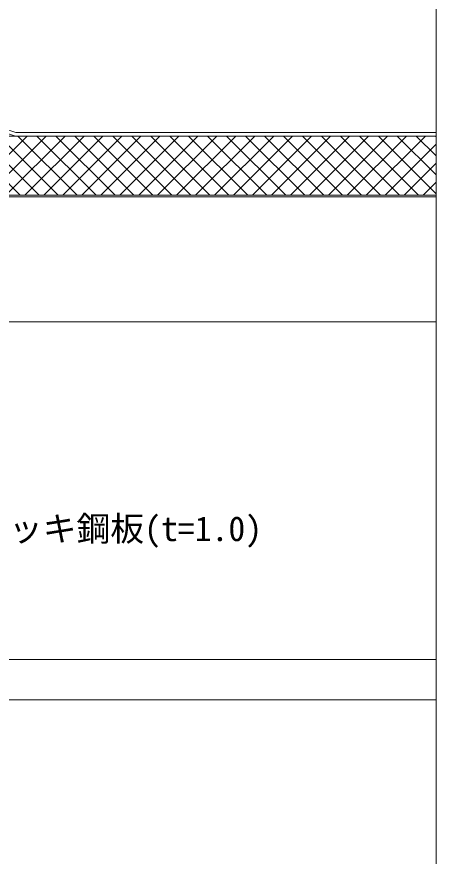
# Model space of a CAD drawing. Units: millimetres, scale not verified. Extents: x -1380 to 1380, y -955 to 955.
# Drawn here: x 651.8 to 899.9, y -500.6 to -3.4 of the extents above; entities that cross this region are included whole.
import ezdxf
from ezdxf.enums import TextEntityAlignment as Align

# ---------------------------------------------------------------- set-up
doc = ezdxf.new("R2010")
doc.units = ezdxf.units.MM
doc.header["$LTSCALE"] = 3
for name, color, linetype, lineweight in [('0-0_0', 7, 'Continuous', 18), ('0-1_BOUSUI', 1, 'Continuous', 18), ('0-2_MOJI', 7, 'Continuous', 18), ('0-3_HATCH', 9, 'Continuous', 18), ('0-6_TEKKOTU', 7, 'Continuous', 18), ('0-7_dekki', 3, 'Continuous', 18), ('0-8_dannnetu', 6, 'Continuous', 18)]:
    doc.layers.add(name, color=color, linetype=linetype, lineweight=lineweight)
doc.styles.add('ＭＳ ゴシック', font='')
doc.styles.get('ＭＳ ゴシック').set_extended_font_data('MS Gothic')

msp = doc.modelspace()

# ---------------------------------------------------------------- linework, layer by layer
at = {"layer": '0-0_0'}
msp.add_lwpolyline([(-900.057, -659.998), (899.943, -659.998), (899.943, 540.002), (-900.057, 540.002)], close=True, dxfattribs=at)
at = {"layer": '0-1_BOUSUI'}
for points in [[(349.843, -68.498), (427.387, -68.498), (439.023, -71.998), (544.207, -71.998), (555.709, -67.198), (636.425, -67.198), (651.26, -71.998), (899.943, -71.998)], [(349.843, -70.498), (427.093, -70.498), (438.729, -73.998), (544.607, -73.998), (556.11, -69.198), (636.11, -69.198), (650.945, -73.998), (899.943, -73.998)]]:
    msp.add_lwpolyline(points, dxfattribs=at)
at = {"layer": '0-3_HATCH'}
for p, q in [((653.752, -108.998), (618.752, -73.998)), ((622.847, -108.998), (657.847, -73.998)), ((664.978, -108.998), (629.978, -73.998)), ((634.072, -108.998), (669.072, -73.998)), ((676.203, -108.998), (641.203, -73.998)), ((645.298, -108.998), (680.298, -73.998)), ((687.428, -108.998), (652.428, -73.998)), ((656.523, -108.998), (691.523, -73.998)), ((698.654, -108.998), (663.654, -73.998)), ((667.748, -108.998), (702.748, -73.998)), ((709.879, -108.998), (674.879, -73.998)), ((678.974, -108.998), (713.974, -73.998)), ((721.104, -108.998), (686.104, -73.998)), ((690.199, -108.998), (725.199, -73.998)), ((732.33, -108.998), (697.33, -73.998)), ((701.424, -108.998), (736.424, -73.998)), ((743.555, -108.998), (708.555, -73.998)), ((712.65, -108.998), (747.65, -73.998)), ((754.78, -108.998), (719.78, -73.998)), ((723.875, -108.998), (758.875, -73.998)), ((766.006, -108.998), (731.006, -73.998)), ((735.1, -108.998), (770.1, -73.998)), ((777.231, -108.998), (742.231, -73.998)), ((746.325, -108.998), (781.325, -73.998)), ((788.456, -108.998), (753.456, -73.998)), ((757.551, -108.998), (792.551, -73.998)), ((799.682, -108.998), (764.682, -73.998)), ((768.776, -108.998), (803.776, -73.998)), ((810.907, -108.998), (775.907, -73.998)), ((780.001, -108.998), (815.001, -73.998)), ((822.132, -108.998), (787.132, -73.998)), ((791.227, -108.998), (826.227, -73.998)), ((833.358, -108.998), (798.358, -73.998)), ((802.452, -108.998), (837.452, -73.998)), ((844.583, -108.998), (809.583, -73.998)), ((813.677, -108.998), (848.677, -73.998)), ((855.808, -108.998), (820.808, -73.998)), ((824.903, -108.998), (859.903, -73.998)), ((867.034, -108.998), (832.034, -73.998)), ((836.128, -108.998), (871.128, -73.998)), ((878.259, -108.998), (843.259, -73.998)), ((847.353, -108.998), (882.353, -73.998)), ((889.484, -108.998), (854.484, -73.998)), ((858.579, -108.998), (893.579, -73.998)), ((899.943, -108.231), (865.71, -73.998)), ((899.943, -97.006), (876.935, -73.998)), ((899.943, -85.78), (888.16, -73.998)), ((899.943, -74.555), (899.385, -73.998)), ((869.804, -108.998), (899.943, -78.859)), ((881.029, -108.998), (899.943, -90.085)), ((892.255, -108.998), (899.943, -101.31))]:
    msp.add_line(p, q, dxfattribs=at)
at = {"layer": '0-6_TEKKOTU'}
for p, q in [((-295.057, -383.998), (899.943, -383.998)), ((-295.057, -407.998), (899.943, -407.998))]:
    msp.add_line(p, q, dxfattribs=at)
at = {"layer": '0-7_dekki'}
for p, q in [((899.943, -108.998), (387.315, -108.998)), ((899.943, -109.998), (387.315, -109.998)), ((899.943, -183.998), (387.315, -183.998))]:
    msp.add_line(p, q, dxfattribs=at)
at = {"layer": '0-8_dannnetu'}
for p, q in [((384.943, -73.998), (899.943, -73.998)), ((514.943, -108.998), (899.943, -108.998))]:
    msp.add_line(p, q, dxfattribs=at)

# ---------------------------------------------------------------- texts
at = {"layer": '0-2_MOJI', "style": 'ＭＳ ゴシック'}
msp.add_text('溶融亜鉛メッキ鋼板(t=1.0)', height=14.66, dxfattribs=at).set_placement((547.134, -318.35), align=Align.BOTTOM_LEFT)

doc.saveas('drawing.dxf')
